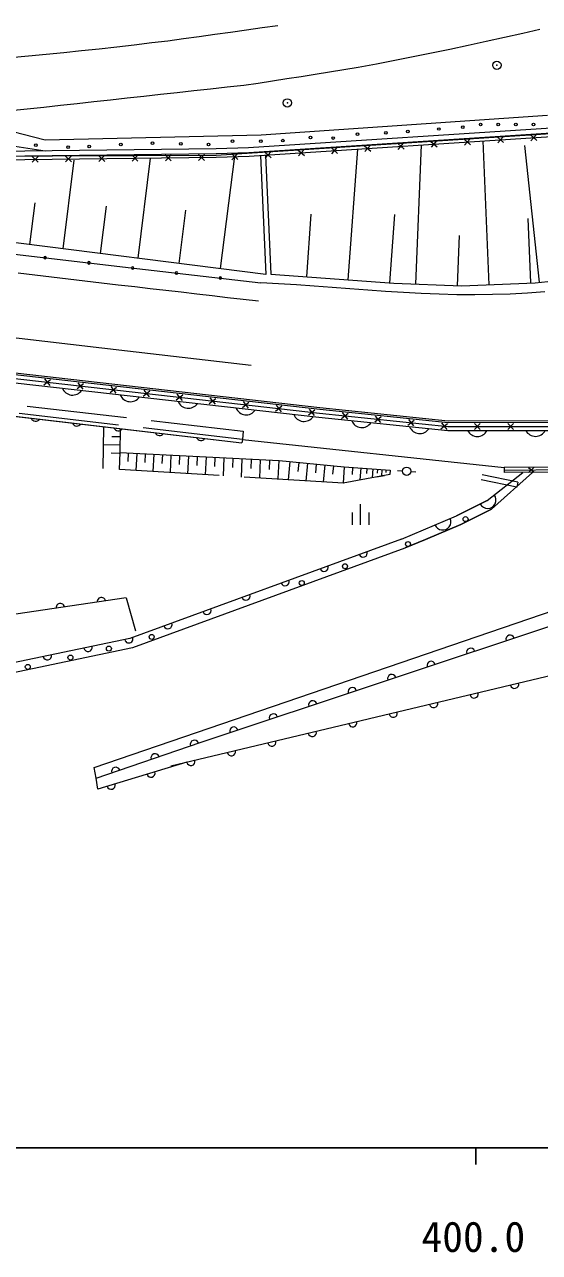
# Model space of a CAD drawing. Units: millimetres, scale not verified. Extents: x 40000 to 680007, y 20000 to 380004.
# Drawn here: x 440874 to 471824, y 198717 to 272460 of the extents above; entities that cross this region are included whole.
import ezdxf
from ezdxf.enums import TextEntityAlignment as Align

# ---------------------------------------------------------------- set-up
doc = ezdxf.new("R2010")
doc.units = ezdxf.units.MM
doc.header["$LTSCALE"] = 1000.01
doc.header["$PDMODE"] = 32
doc.header["$PDSIZE"] = 500
doc.linetypes.add('DASHED', pattern=[7.5, 6, -1.5])
for name, color, linetype, lineweight in [('M-BGD', 7, 'Continuous', 13), ('M-BMK-ROW', 1, 'Continuous', 13), ('M-TTL-BAND', 7, 'Continuous', 25), ('名称未設定-7', 9, 'Continuous', 13)]:
    doc.layers.add(name, color=color, linetype=linetype, lineweight=lineweight)
doc.styles.add('ＭＳ ゴシック', font='')
doc.styles.get('ＭＳ ゴシック').set_extended_font_data('MS Gothic')

# ---------------------------------------------------------------- blocks, each defined once
blk = doc.blocks.new('ﾌﾟﾛｯﾄﾏｰｸ-03_1')
at = {"color": 1, "linetype": 'Continuous', "lineweight": 13}
blk.add_circle((0, 0), 0.5, dxfattribs=at)
at = {"color": 1}
blk.add_point((0, 0), dxfattribs=at)

msp = doc.modelspace()

# ---------------------------------------------------------------- linework, layer by layer
at = {"layer": 'M-BGD'}
for p, q in [((472312, 266993), (455099, 265816)), ((476806, 266516), (454344, 265055)), ((476811, 266216), (454359, 264755)), ((442114, 265520), (440161, 266025)), ((455099, 265816), (442114, 265520)), ((454369, 264555), (476872, 266019)), ((467297, 265573), (467673, 265244)), ((467320, 265221), (467650, 265596)), ((469293, 265703), (469669, 265373)), ((469316, 265350), (469646, 265726)), ((471289, 265833), (471665, 265503)), ((471312, 265480), (471642, 265856)), ((452385, 264989), (436421, 264807)), ((438712, 265390), (442121, 264872)), ((454344, 265055), (452385, 264989)), ((454359, 264755), (452392, 264689)), ((455323, 264794), (455698, 264464)), ((455346, 264441), (455675, 264817)), ((457318, 264924), (457694, 264594)), ((457341, 264571), (457671, 264947)), ((459314, 265054), (459690, 264724)), ((459337, 264701), (459667, 265077)), ((460328, 257128), (460905, 264980)), ((461310, 265184), (461686, 264854)), ((461333, 264831), (461663, 265207)), ((463306, 265314), (463682, 264984)), ((463329, 264961), (463659, 265337)), ((464391, 256874), (464727, 265229)), ((465302, 265444), (465677, 265114)), ((465325, 265091), (465654, 265467)), ((468809, 256834), (468444, 265471)), ((471822, 256979), (470941, 265202)), ((436420, 264307), (452396, 264489)), ((452392, 264689), (436421, 264507)), ((441336, 264540), (441693, 264190)), ((441340, 264186), (441689, 264544)), ((443187, 258996), (443860, 264322)), ((443336, 264562), (443693, 264213)), ((443340, 264209), (443689, 264566)), ((445336, 264585), (445693, 264236)), ((445340, 264232), (445689, 264589)), ((447335, 264608), (447693, 264259)), ((447339, 264254), (447689, 264612)), ((447694, 258427), (448452, 264436)), ((449335, 264631), (449693, 264281)), ((449339, 264277), (449689, 264635)), ((451335, 264654), (451693, 264304)), ((451339, 264300), (451689, 264658)), ((452396, 264489), (454369, 264555)), ((452654, 257801), (453508, 264561)), ((453331, 264697), (453696, 264356)), ((453343, 264344), (453684, 264709)), ((455058, 264600), (455383, 257456)), ((455357, 264619), (455682, 257470)), ((441190, 259249), (441507, 261760)), ((445440, 258712), (445798, 261545)), ((450174, 258114), (450577, 261306)), ((457835, 257312), (458111, 261064)), ((455383, 257456), (428939, 260796)), ((462822, 256945), (463123, 261045)), ((471307, 256940), (471143, 260815)), ((429594, 259910), (447631, 257814)), ((466889, 256773), (467011, 259799)), ((440493, 257544), (441494, 257426)), ((441494, 257426), (442496, 257308)), ((447631, 257814), (455068, 256954)), ((455682, 257470), (463071, 256927)), ((471557, 256950), (476794, 257511)), ((442496, 257308), (443497, 257190)), ((443497, 257190), (444499, 257072)), ((444499, 257072), (445501, 256955)), ((445501, 256955), (446502, 256838)), ((446502, 256838), (447504, 256722)), ((447504, 256722), (448434, 256614)), ((463071, 256927), (467139, 256763)), ((467139, 256763), (471557, 256950)), ((448434, 256614), (449363, 256506)), ((449363, 256506), (450293, 256399)), ((450293, 256399), (451223, 256292)), ((451223, 256292), (452153, 256184)), ((452153, 256184), (453082, 256077)), ((453082, 256077), (454012, 255969)), ((454012, 255969), (454942, 255862)), ((418746, 253396), (458566, 248871)), ((433244, 252000), (458593, 249119)), ((442043, 250822), (442434, 251133)), ((442082, 251173), (442394, 250782)), ((444030, 250596), (444421, 250908)), ((444070, 250948), (444381, 250556)), ((446017, 250370), (446408, 250682)), ((446057, 250722), (446368, 250330)), ((448004, 250145), (448395, 250456)), ((448044, 250496), (448356, 250105)), ((449991, 249919), (450383, 250230)), ((450031, 250270), (450343, 249879)), ((451979, 249693), (452370, 250004)), ((452019, 250044), (452330, 249653)), ((433507, 249716), (453943, 247346)), ((453966, 249467), (454357, 249779)), ((454006, 249818), (454317, 249427)), ((455953, 249241), (456344, 249553)), ((455993, 249593), (456304, 249201)), ((457940, 249015), (458332, 249327)), ((457980, 249367), (458292, 248976)), ((458566, 248871), (466313, 248070)), ((458593, 249119), (466326, 248320)), ((459931, 248803), (460319, 249119)), ((459967, 249155), (460283, 248767)), ((461920, 248597), (462308, 248913)), ((461957, 248949), (462272, 248561)), ((463910, 248392), (464298, 248707)), ((463946, 248743), (464261, 248355)), ((465935, 248538), (466251, 248150)), ((465899, 248186), (466287, 248501)), ((466313, 248070), (472438, 248077)), ((466326, 248320), (472435, 248327)), ((467915, 248145), (468269, 248499)), ((467915, 248498), (468269, 248145)), ((469915, 248147), (470269, 248501)), ((469915, 248501), (470269, 248147)), ((446610, 247205), (445616, 247218)), ((446617, 247700), (446121, 247706)), ((453966, 247545), (453943, 247346)), ((453966, 247545), (469705, 245848)), ((446557, 246708), (446082, 246715)), ((446604, 246753), (446553, 245742)), ((447109, 246727), (447084, 246219)), ((447615, 246702), (447563, 245679)), ((448126, 246677), (448100, 246162)), ((448638, 246651), (448586, 245615)), ((449156, 246625), (449129, 246104)), ((449673, 246599), (449621, 245551)), ((450197, 246573), (450171, 246046)), ((450722, 246547), (450669, 245486)), ((451252, 246520), (451226, 245986)), ((451783, 246494), (451729, 245420)), ((452320, 246467), (452293, 245926)), ((452857, 246440), (452803, 245353)), ((453401, 246413), (453373, 245866)), ((453944, 246386), (453889, 245285)), ((454495, 246358), (454467, 245804)), ((455045, 246331), (454989, 245216)), ((455602, 246303), (455574, 245742)), ((456159, 246275), (456105, 245190)), ((456819, 246213), (456713, 245109)), ((457353, 246162), (457301, 245619)), ((457887, 246111), (457785, 245042)), ((458404, 246061), (458354, 245536)), ((458922, 246012), (458823, 244978)), ((459439, 245962), (459390, 245454)), ((460095, 245900), (460025, 244909)), ((460590, 245865), (460560, 245435)), ((461086, 245830), (461034, 245101)), ((461450, 245804), (461428, 245488)), ((461814, 245778), (461776, 245243)), ((462082, 245760), (462066, 245527)), ((462350, 245741), (462322, 245347)), ((462599, 245723), (462588, 245559)), ((462849, 245706), (462830, 245443)), ((463291, 245673), (463591, 245655)), ((464090, 245624), (464389, 245606)), ((475529, 245902), (469705, 245848)), ((469705, 245848), (469708, 245548)), ((469717, 245704), (475707, 245749)), ((471166, 245865), (471504, 245568)), ((471168, 245565), (471502, 245868)), ((462019, 245289), (462510, 245382)), ((468687, 243885), (470822, 245558)), ((468948, 243364), (471403, 245556)), ((468948, 243364), (471403, 245556)), ((468687, 243885), (466842, 242959)), ((466842, 242959), (468687, 243885)), ((467088, 242431), (468948, 243364)), ((463527, 241563), (466842, 242959)), ((464983, 241527), (467088, 242431)), ((463747, 241024), (464983, 241527)), ((445063, 227848), (477301, 238861)), ((451421, 229349), (478872, 238479)), ((446983, 238022), (431636, 235791)), ((490483, 237637), (449659, 227921)), ((445174, 227198), (451421, 229349)), ((450632, 228152), (445285, 226548)), ((445174, 227199), (445063, 227848)), ((445285, 226548), (445174, 227198))]:
    msp.add_line(p, q, dxfattribs=at)
at = {"layer": 'M-BGD', "linetype": 'DASHED'}
for p, q in [((453966, 247545), (433529, 249915)), ((445591, 245802), (445635, 248309)), ((454024, 248041), (453966, 247545)), ((460054, 244915), (445591, 245802)), ((462830, 245443), (460025, 244909)), ((470454, 244676), (468324, 245118)), ((470515, 244970), (468385, 245412)), ((470515, 244970), (470454, 244676)), ((446983, 238022), (447547, 236047))]:
    msp.add_line(p, q, dxfattribs=at)
at = {"layer": 'M-BGD'}
for points in [[(440040, 270488), (441103, 270586), (442165, 270687), (443227, 270791), (444289, 270898), (445351, 271010), (446412, 271126), (447472, 271247), (448532, 271372), (449480, 271490), (450426, 271614), (451372, 271743), (452317, 271875), (453263, 272009), (454208, 272144), (455153, 272277), (456098, 272409)], [(471853, 272169), (470814, 271927), (469720, 271678), (468625, 271434), (467529, 271196), (466431, 270963), (465332, 270737), (464232, 270515), (463130, 270300), (462028, 270090), (460925, 269886), (460068, 269734), (459210, 269591), (458351, 269453), (457491, 269320), (456630, 269190), (455770, 269060), (454910, 268929), (454050, 268795)], [(454050, 268795), (453048, 268692), (452047, 268586), (451046, 268478), (450045, 268369), (449044, 268258), (448044, 268146), (447043, 268035), (446042, 267923), (445041, 267812), (444040, 267702), (443039, 267594), (442038, 267487), (441037, 267383), (440035, 267282)], [(454494, 251988), (447055, 252848), (429042, 254941), (413378, 256601), (399817, 257930), (385113, 259217), (375611, 259907), (369461, 260318), (358928, 260908), (348956, 261341), (340260, 261689), (335089, 261865)], [(472156, 256410), (471108, 256333), (470060, 256277), (469010, 256241), (467936, 256228), (466863, 256237), (465791, 256265), (464718, 256308), (463646, 256365), (462573, 256432), (461501, 256507), (460429, 256586), (459357, 256667), (458285, 256748), (457213, 256824), (456141, 256894), (455068, 256954)], [(418794, 253893), (458620, 249368), (466339, 248570), (472432, 248577), (475138, 248637)], [(418804, 253993), (458631, 249467), (466344, 248670), (472431, 248677), (475136, 248737)], [(417913, 251315), (433507, 249716), (453943, 247346)], [(446623, 248195), (446604, 246753), (456184, 246274), (460095, 245900), (462849, 245706)], [(475776, 246805), (475847, 245605), (469708, 245548)], [(468948, 243364), (467088, 242431), (464983, 241527), (463747, 241024)], [(463527, 241563), (447201, 235582), (439223, 233927), (435453, 233413), (428472, 233070), (419853, 233210), (407439, 234161)], [(463727, 241018), (447361, 235023), (439321, 233355), (435507, 232835), (428481, 232490), (419826, 232630), (407394, 233583)]]:
    msp.add_lwpolyline(points, dxfattribs=at)
at = {"layer": 'M-BGD', "linetype": 'DASHED'}
msp.add_lwpolyline([(417838, 252026), (433583, 250412), (454024, 248041)], dxfattribs=at)
at = {"layer": 'M-BGD'}
for centre, radius in [((465776, 266187), 80), ((467210, 266303), 80), ((468285, 266456), 75), ((469346, 266456), 75), ((470406, 266456), 75), ((471467, 266456), 75), ((453373, 265450), 80), ((455078, 265450), 80), ((456396, 265489), 80), ((458063, 265683), 80), ((459419, 265644), 80), ((460892, 265877), 80), ((462598, 265954), 80), ((463916, 266032), 80), ((441551, 265218), 80), ((443489, 265101), 80), ((444768, 265140), 80), ((446667, 265256), 80), ((448567, 265334), 80), ((450272, 265295), 80), ((451939, 265256), 80), ((467381, 242756), 150), ((463921, 241260), 150), ((460134, 239927), 150), ((457539, 238922), 150), ((448515, 235684), 150), ((443629, 234445), 150), ((445944, 234983), 150), ((441069, 233884), 150)]:
    msp.add_circle(centre, radius, dxfattribs=at)
for centre, radius, start, end in [((442110, 258456), 75, 360, 180), ((442110, 258456), 75, 180, 360), ((444742, 258150), 75, 360, 180), ((444742, 258150), 75, 180, 360), ((447375, 257844), 75, 360, 180), ((447375, 257844), 75, 180, 360), ((450007, 257540), 75, 360, 180), ((450007, 257540), 75, 180, 360), ((452640, 257235), 75, 360, 180), ((452640, 257235), 75, 180, 360), ((443761, 250866), 661, 201.58941, 325.44443), ((447239, 250471), 661, 201.58941, 325.44443), ((450717, 250076), 661, 201.58941, 325.44443), ((454194, 249681), 661, 201.58941, 325.44443), ((441543, 248918), 283, 201.45767, 325.31269), ((444026, 248630), 283, 201.45767, 325.31269), ((457672, 249285), 661, 201.58941, 325.44443), ((461149, 248916), 661, 202.16937, 326.0244), ((446510, 248342), 283, 201.45767, 325.31269), ((448993, 248054), 283, 201.45767, 325.31269), ((464631, 248556), 661, 202.16937, 326.0244), ((468089, 248383), 661, 208.13797, 331.99299), ((471589, 248387), 661, 208.13797, 331.99299), ((451476, 247766), 283, 201.45767, 325.31269), ((468708, 243900), 500, 207.20969, 38.12194), ((466003, 242605), 500, 202.83667, 22.83667), ((461227, 240720), 250, 200.11925, 20.11925), ((458879, 239860), 250, 200.11925, 20.11925), ((456532, 239000), 250, 200.11925, 20.11925), ((454184, 238140), 250, 200.11925, 20.11925), ((443021, 237446), 250, 8.2709, 188.2709), ((445495, 237805), 250, 8.2709, 188.2709), ((451837, 237280), 250, 200.11925, 20.11925), ((449490, 236420), 250, 200.11925, 20.11925), ((447139, 235569), 250, 191.64548, 18.07303), ((470060, 235549), 250, 18.39718, 198.39718), ((442244, 234554), 250, 191.71571, 11.71571), ((444692, 235062), 250, 191.71571, 11.71571), ((467688, 234760), 250, 18.39718, 198.39718), ((465316, 233971), 250, 18.39718, 198.39718), ((462944, 233182), 250, 18.39718, 198.39718), ((460571, 232393), 250, 18.39718, 198.39718), ((467897, 232261), 250, 193.38764, 13.38764), ((470329, 232840), 250, 193.38764, 13.38764), ((458199, 231604), 250, 18.39718, 198.39718), ((465465, 231683), 250, 193.38764, 13.38764), ((455827, 230815), 250, 18.39718, 198.39718), ((463033, 231104), 250, 193.38764, 13.38764), ((453455, 230026), 250, 18.39718, 198.39718), ((460601, 230525), 250, 193.38764, 13.38764), ((451084, 229233), 250, 19.00313, 199.00313), ((455737, 229367), 250, 193.38764, 13.38764), ((458169, 229946), 250, 193.38764, 13.38764), ((448720, 228419), 250, 19.00313, 199.00313), ((453305, 228788), 250, 193.38764, 13.38764), ((450872, 228209), 250, 193.41356, 13.39292), ((446356, 227605), 250, 19.00313, 199.00313), ((448474, 227505), 250, 196.69966, 16.69966), ((446080, 226786), 250, 196.69966, 16.69966)]:
    msp.add_arc(centre, radius, start, end, dxfattribs=at)
at = {"layer": 'M-BMK-ROW', "color": 30}
msp.add_lwpolyline([(531961, 288527), (531955, 288547), (519506, 284502), (506093, 279733), (492864, 273690), (484957, 271197), (482620, 266698), (482325, 266768), (478141, 264300), (476842, 266171), (452396, 264601), (422868, 264474), (422857, 264228), (421661, 264189), (397799, 264221), (382173, 264573), (361587, 265467), (361327, 258683), (361225, 255998)], dxfattribs=at)
at = {"layer": 'M-TTL-BAND'}
for p, q in [((40000, 205002), (579006, 205002)), ((468005, 205002), (468005, 204002))]:
    msp.add_line(p, q, dxfattribs=at)
at = {"layer": '名称未設定-7'}
for p, q in [((461066, 242412), (461066, 243662)), ((461066, 242412), (461066, 243662)), ((461066, 242412), (461066, 243662)), ((461066, 242412), (461066, 243662)), ((460566, 243162), (460566, 242412)), ((460566, 243162), (460566, 242412)), ((460566, 243162), (460566, 242412)), ((460566, 243162), (460566, 242412)), ((461566, 243162), (461566, 242412)), ((461566, 243162), (461566, 242412)), ((461566, 243162), (461566, 242412)), ((461566, 243162), (461566, 242412))]:
    msp.add_line(p, q, dxfattribs=at)
msp.add_circle((463840, 245636), 250, dxfattribs=at)
msp.add_circle((463840, 245636), 250, dxfattribs=at)
msp.add_circle((463840, 245636), 250, dxfattribs=at)
msp.add_circle((463840, 245636), 250, dxfattribs=at)

# ---------------------------------------------------------------- block references
at = {"layer": 'M-BMK-ROW', "xscale": 500.0053, "yscale": 500.0053, "rotation": 345}
for p in [(469264, 270014), (456670, 267757)]:
    msp.add_blockref('ﾌﾟﾛｯﾄﾏｰｸ-03_1', p, dxfattribs=at)

# ---------------------------------------------------------------- texts
at = {"layer": 'M-TTL-BAND', "style": 'ＭＳ ゴシック'}
msp.add_text('400.0', height=1833, dxfattribs=at).set_placement((467849, 198197), align=Align.BOTTOM_CENTER)

doc.saveas('drawing.dxf')
